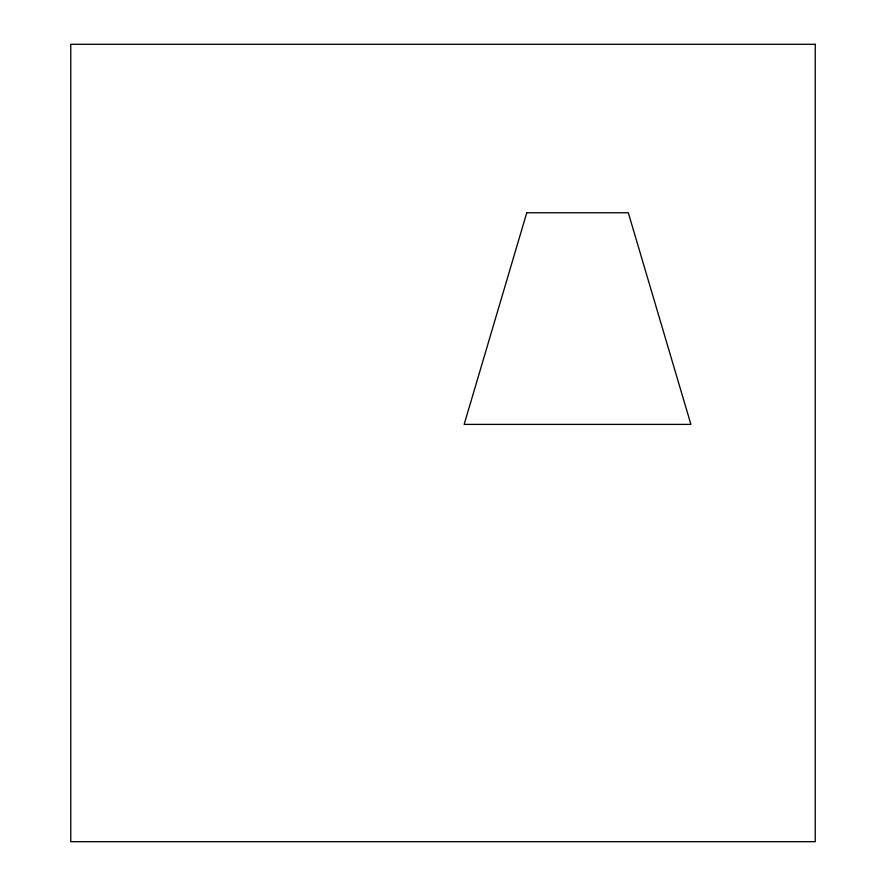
<?xml version="1.0" encoding="UTF-8"?>
<svg xmlns="http://www.w3.org/2000/svg" width="886" height="886" viewBox="0 0 886 886"><rect width="100%" height="100%" fill="white"/><g stroke="black" fill="none" stroke-linecap="round" stroke-linejoin="round"><path stroke-width="1.33" d="M526.76 212.762L464.153 424.394L690.903 424.394L628.307 212.762L526.76 212.762M815.242 44.3L70.758 44.3L70.758 841.7L815.242 841.7L815.242 44.3"/></g></svg>
